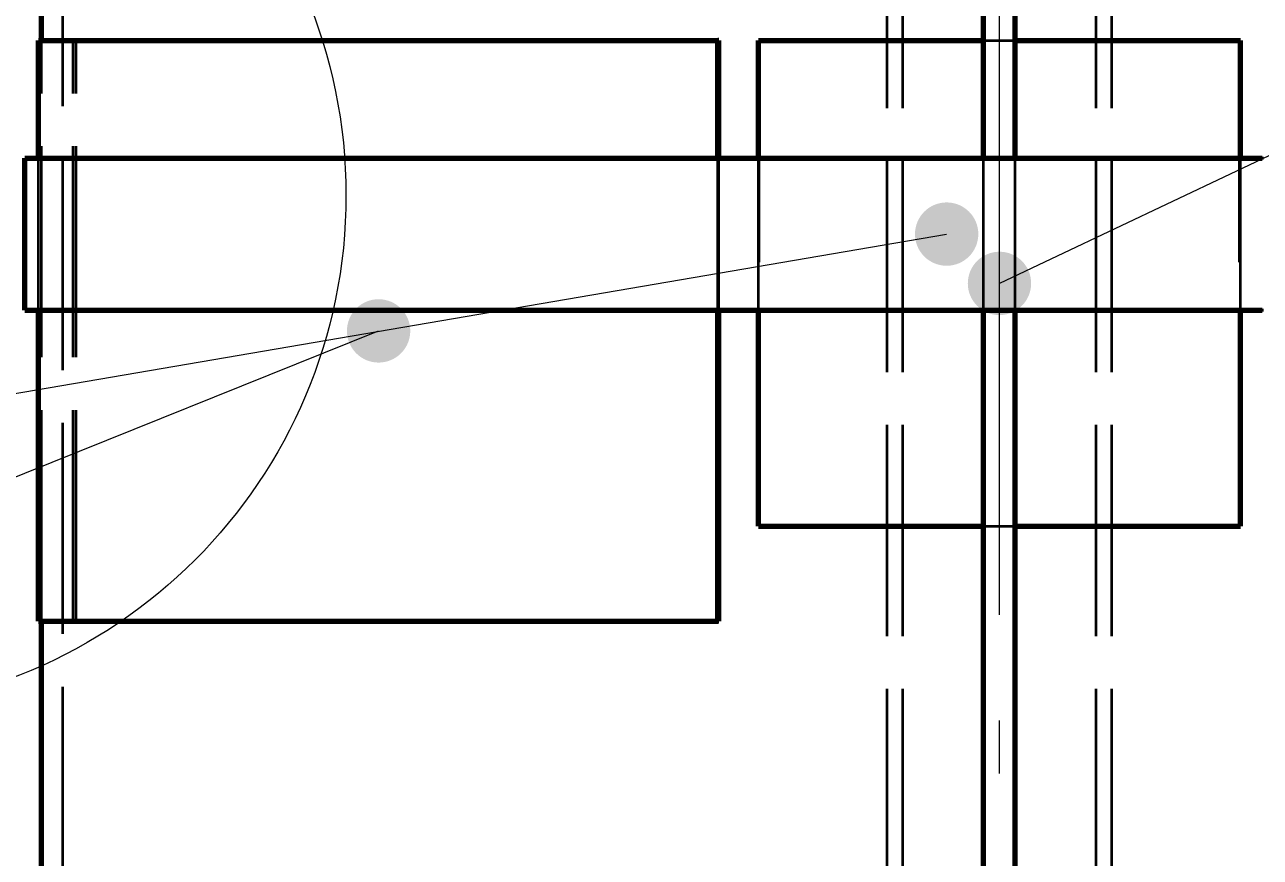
# Model space of a CAD drawing. Header units: millimetres. Extents: x 0 to 2208, y 0 to 420.
# Drawn here: x 86.36 to 109.78, y 136.75 to 152.52 of the extents above; entities that cross this region are included whole.
import ezdxf

# ---------------------------------------------------------------- set-up
doc = ezdxf.new("R2010")
doc.units = ezdxf.units.MM
doc.linetypes.add('IRAM-E-TRAZOS', pattern=[5, 4, -1])
doc.linetypes.add('IRAM-F-TRAZO-PUNTO', pattern=[20, 15, -2, 1, -2])
for name, color, linetype, lineweight in [('01-VISIBLE', 7, 'CONTINUOUS', 70), ('02-OCULTA', 4, 'IRAM-E-TRAZOS', 35), ('03-EJE', 1, 'IRAM-F-TRAZO-PUNTO', 18), ('04-COTA', 3, 'CONTINUOUS', 18), ('08-FINA', 5, 'CONTINUOUS', 18)]:
    doc.layers.add(name, color=color, linetype=linetype, lineweight=lineweight)
doc.styles.add('ISO3098', font='isocpeur.ttf')
doc.dimstyles.new('FLAMA-IRAM', dxfattribs={"dimtxt": 3.5, "dimasz": 3.5, "dimexe": 2, "dimexo": 1.5, "dimgap": 1, "dimtad": 1, "dimdec": 1, "dimtxsty": 'ISO3098', "dimblk": 'IRAM_FLECHA', "dimblk1": 'IRAM_FLECHA', "dimblk2": 'IRAM_FLECHA', "dimcen": 2.5, "dimclrd": 256, "dimclre": 256, "dimclrt": 256, "dimazin": 3, "dimtfac": 1, "dimtmove": 0, "dimatfit": 3, "dimlwd": 18, "dimlwe": 18})

# ---------------------------------------------------------------- blocks, each defined once
blk = doc.blocks.new('IRAM_FLECHA')
blk.add_solid([(0, 0), (-1, 0.125), (-1, -0.125)])

msp = doc.modelspace()

# ---------------------------------------------------------------- hatches: boundary and pattern name
at = {"layer": '08-FINA'}
h = msp.add_hatch(color=7, dxfattribs=at)
h.dxf.hatch_style = 1
edge = h.paths.add_edge_path()
edge.add_arc((103.832, 148.554), 0.6, 0, 360)
h = msp.add_hatch(color=7, dxfattribs=at)
h.dxf.hatch_style = 1
edge = h.paths.add_edge_path()
edge.add_arc((104.833, 147.62), 0.6, 0, 360)
h = msp.add_hatch(color=7, dxfattribs=at)
h.dxf.hatch_style = 1
edge = h.paths.add_edge_path()
edge.add_arc((93.068, 146.72), 0.6, 0, 360)

# ---------------------------------------------------------------- linework, layer by layer
at = {"layer": '01-VISIBLE'}
for p, q in [((104.533, 149.994), (104.533, 217.191)), ((105.133, 149.994), (105.133, 217.191)), ((86.683, 152.22), (86.683, 152.82)), ((86.623, 149.994), (86.623, 152.22)), ((99.495, 149.994), (99.495, 152.22)), ((99.512, 152.22), (99.495, 152.22)), ((99.512, 149.994), (99.512, 152.22)), ((100.267, 149.994), (100.267, 152.22)), ((109.399, 149.994), (109.399, 152.22)), ((86.362, 147.114), (86.362, 149.994)), ((86.623, 141.22), (86.623, 147.114)), ((99.495, 141.22), (99.495, 147.114)), ((99.512, 141.22), (99.512, 147.114)), ((100.267, 143.02), (100.267, 147.114)), ((104.533, 121.179), (104.533, 147.114)), ((105.133, 121.179), (105.133, 147.114)), ((109.399, 143.02), (109.399, 147.114)), ((86.683, 120.979), (86.683, 141.22)), ((99.512, 141.22), (99.495, 141.22))]:
    msp.add_line(p, q, dxfattribs=at)
for points in [[(86.623, 152.22), (86.724, 152.22), (86.824, 152.22), (86.925, 152.22), (87.025, 152.22), (87.126, 152.22), (87.226, 152.22), (87.327, 152.22), (87.427, 152.22), (87.528, 152.22), (87.629, 152.22), (87.729, 152.22), (87.83, 152.22), (87.93, 152.22), (88.031, 152.22), (88.131, 152.22), (88.232, 152.22), (88.333, 152.22), (88.433, 152.22), (88.534, 152.22), (88.634, 152.22), (88.735, 152.22), (88.835, 152.22), (88.936, 152.22), (89.036, 152.22), (89.137, 152.22), (89.238, 152.22), (89.338, 152.22), (89.439, 152.22), (89.539, 152.22), (89.64, 152.22), (89.74, 152.22), (89.841, 152.22), (89.941, 152.22), (90.042, 152.22), (90.143, 152.22), (90.243, 152.22), (90.344, 152.22), (90.444, 152.22), (90.545, 152.22), (90.645, 152.22), (90.746, 152.22), (90.847, 152.22), (90.947, 152.22), (91.048, 152.22), (91.148, 152.22), (91.249, 152.22), (91.349, 152.22), (91.45, 152.22), (91.55, 152.22), (91.651, 152.22), (91.752, 152.22), (91.852, 152.22), (91.953, 152.22), (92.053, 152.22), (92.154, 152.22), (92.254, 152.22), (92.355, 152.22), (92.456, 152.22), (92.556, 152.22), (92.657, 152.22), (92.757, 152.22), (92.858, 152.22), (92.958, 152.22), (93.059, 152.22), (93.159, 152.22), (93.26, 152.22), (93.361, 152.22), (93.461, 152.22), (93.562, 152.22), (93.662, 152.22), (93.763, 152.22), (93.863, 152.22), (93.964, 152.22), (94.064, 152.22), (94.165, 152.22), (94.266, 152.22), (94.366, 152.22), (94.467, 152.22), (94.567, 152.22), (94.668, 152.22), (94.768, 152.22), (94.869, 152.22), (94.97, 152.22), (95.07, 152.22), (95.171, 152.22), (95.271, 152.22), (95.372, 152.22), (95.472, 152.22), (95.573, 152.22), (95.673, 152.22), (95.774, 152.22), (95.875, 152.22), (95.975, 152.22), (96.076, 152.22), (96.176, 152.22), (96.277, 152.22), (96.377, 152.22), (96.478, 152.22), (96.578, 152.22), (96.679, 152.22), (96.78, 152.22), (96.88, 152.22), (96.981, 152.22), (97.081, 152.22), (97.182, 152.22), (97.282, 152.22), (97.383, 152.22), (97.484, 152.22), (97.584, 152.22), (97.685, 152.22), (97.785, 152.22), (97.886, 152.22), (97.986, 152.22), (98.087, 152.22), (98.187, 152.22), (98.288, 152.22), (98.389, 152.22), (98.489, 152.22), (98.59, 152.22), (98.69, 152.22), (98.791, 152.22), (98.891, 152.22), (98.992, 152.22), (99.092, 152.22), (99.193, 152.22), (99.294, 152.22), (99.394, 152.22), (99.495, 152.22)], [(100.267, 152.22), (100.369, 152.22), (100.47, 152.22), (100.572, 152.22), (100.673, 152.22), (100.775, 152.22), (100.876, 152.22), (100.978, 152.22), (101.08, 152.22), (101.181, 152.22), (101.283, 152.22), (101.384, 152.22), (101.486, 152.22), (101.587, 152.22), (101.689, 152.22), (101.791, 152.22), (101.892, 152.22), (101.994, 152.22), (102.095, 152.22), (102.197, 152.22), (102.298, 152.22), (102.4, 152.22), (102.502, 152.22), (102.603, 152.22), (102.705, 152.22), (102.806, 152.22), (102.908, 152.22), (103.009, 152.22), (103.111, 152.22), (103.213, 152.22), (103.314, 152.22), (103.416, 152.22), (103.517, 152.22), (103.619, 152.22), (103.72, 152.22), (103.822, 152.22), (103.924, 152.22), (104.025, 152.22), (104.127, 152.22), (104.228, 152.22), (104.33, 152.22), (104.431, 152.22), (104.533, 152.22)], [(105.133, 152.22), (105.235, 152.22), (105.336, 152.22), (105.438, 152.22), (105.539, 152.22), (105.641, 152.22), (105.742, 152.22), (105.844, 152.22), (105.946, 152.22), (106.047, 152.22), (106.149, 152.22), (106.25, 152.22), (106.352, 152.22), (106.453, 152.22), (106.555, 152.22), (106.657, 152.22), (106.758, 152.22), (106.86, 152.22), (106.961, 152.22), (107.063, 152.22), (107.164, 152.22), (107.266, 152.22), (107.368, 152.22), (107.469, 152.22), (107.571, 152.22), (107.672, 152.22), (107.774, 152.22), (107.875, 152.22), (107.977, 152.22), (108.079, 152.22), (108.18, 152.22), (108.282, 152.22), (108.383, 152.22), (108.485, 152.22), (108.586, 152.22), (108.688, 152.22), (108.79, 152.22), (108.891, 152.22), (108.993, 152.22), (109.094, 152.22), (109.196, 152.22), (109.297, 152.22), (109.399, 152.22)], [(86.362, 149.994), (86.462, 149.994), (86.562, 149.994), (86.663, 149.994), (86.763, 149.994), (86.863, 149.994), (86.963, 149.994), (87.063, 149.994), (87.164, 149.994), (87.264, 149.994), (87.364, 149.994), (87.464, 149.994), (87.565, 149.994), (87.665, 149.994), (87.765, 149.994), (87.865, 149.994), (87.965, 149.994), (88.066, 149.994), (88.166, 149.994), (88.266, 149.994), (88.366, 149.994), (88.467, 149.994), (88.567, 149.994), (88.667, 149.994), (88.767, 149.994), (88.867, 149.994), (88.968, 149.994), (89.068, 149.994), (89.168, 149.994), (89.268, 149.994), (89.369, 149.994), (89.469, 149.994), (89.569, 149.994), (89.669, 149.994), (89.769, 149.994), (89.87, 149.994), (89.97, 149.994), (90.07, 149.994), (90.17, 149.994), (90.271, 149.994), (90.371, 149.994), (90.471, 149.994), (90.571, 149.994), (90.671, 149.994), (90.772, 149.994), (90.872, 149.994), (90.972, 149.994), (91.072, 149.994), (91.172, 149.994), (91.273, 149.994), (91.373, 149.994), (91.473, 149.994), (91.573, 149.994), (91.674, 149.994), (91.774, 149.994), (91.874, 149.994), (91.974, 149.994), (92.074, 149.994), (92.175, 149.994), (92.275, 149.994), (92.375, 149.994), (92.475, 149.994), (92.576, 149.994), (92.676, 149.994), (92.776, 149.994), (92.876, 149.994), (92.976, 149.994), (93.077, 149.994), (93.177, 149.994), (93.277, 149.994), (93.377, 149.994), (93.478, 149.994), (93.578, 149.994), (93.678, 149.994), (93.778, 149.994), (93.878, 149.994), (93.979, 149.994), (94.079, 149.994), (94.179, 149.994), (94.279, 149.994), (94.38, 149.994), (94.48, 149.994), (94.58, 149.994), (94.68, 149.994), (94.78, 149.994), (94.881, 149.994), (94.981, 149.994), (95.081, 149.994), (95.181, 149.994), (95.281, 149.994), (95.382, 149.994), (95.482, 149.994), (95.582, 149.994), (95.682, 149.994), (95.783, 149.994), (95.883, 149.994), (95.983, 149.994), (96.083, 149.994), (96.183, 149.994), (96.284, 149.994), (96.384, 149.994), (96.484, 149.994), (96.584, 149.994), (96.685, 149.994), (96.785, 149.994), (96.885, 149.994), (96.985, 149.994), (97.085, 149.994), (97.186, 149.994), (97.286, 149.994), (97.386, 149.994), (97.486, 149.994), (97.587, 149.994), (97.687, 149.994), (97.787, 149.994), (97.887, 149.994), (97.987, 149.994), (98.088, 149.994), (98.188, 149.994), (98.288, 149.994), (98.388, 149.994), (98.489, 149.994), (98.589, 149.994), (98.689, 149.994), (98.789, 149.994), (98.889, 149.994), (98.99, 149.994), (99.09, 149.994), (99.19, 149.994), (99.29, 149.994), (99.39, 149.994), (99.491, 149.994), (99.591, 149.994), (99.691, 149.994), (99.791, 149.994), (99.892, 149.994), (99.992, 149.994), (100.092, 149.994), (100.192, 149.994), (100.292, 149.994), (100.393, 149.994), (100.493, 149.994), (100.593, 149.994), (100.693, 149.994), (100.794, 149.994), (100.894, 149.994), (100.994, 149.994), (101.094, 149.994), (101.194, 149.994), (101.295, 149.994), (101.395, 149.994), (101.495, 149.994), (101.595, 149.994), (101.696, 149.994), (101.796, 149.994), (101.896, 149.994), (101.996, 149.994), (102.096, 149.994), (102.197, 149.994), (102.297, 149.994), (102.397, 149.994), (102.497, 149.994), (102.598, 149.994), (102.698, 149.994), (102.798, 149.994), (102.898, 149.994), (102.998, 149.994), (103.099, 149.994), (103.199, 149.994), (103.299, 149.994), (103.399, 149.994), (103.5, 149.994), (103.6, 149.994), (103.7, 149.994), (103.8, 149.994), (103.9, 149.994), (104.001, 149.994), (104.101, 149.994), (104.201, 149.994), (104.301, 149.994), (104.401, 149.994), (104.502, 149.994), (104.602, 149.994), (104.702, 149.994), (104.802, 149.994), (104.903, 149.994), (105.003, 149.994), (105.103, 149.994), (105.203, 149.994), (105.303, 149.994), (105.404, 149.994), (105.504, 149.994), (105.604, 149.994), (105.704, 149.994), (105.805, 149.994), (105.905, 149.994), (106.005, 149.994), (106.105, 149.994), (106.205, 149.994), (106.306, 149.994), (106.406, 149.994), (106.506, 149.994), (106.606, 149.994), (106.707, 149.994), (106.807, 149.994), (106.907, 149.994), (107.007, 149.994), (107.107, 149.994), (107.208, 149.994), (107.308, 149.994), (107.408, 149.994), (107.508, 149.994), (107.609, 149.994), (107.709, 149.994), (107.809, 149.994), (107.909, 149.994), (108.009, 149.994), (108.11, 149.994), (108.21, 149.994), (108.31, 149.994), (108.41, 149.994), (108.51, 149.994), (108.611, 149.994), (108.711, 149.994), (108.811, 149.994), (108.911, 149.994), (109.012, 149.994), (109.112, 149.994), (109.212, 149.994), (109.312, 149.994), (109.412, 149.994), (109.513, 149.994), (109.613, 149.994), (109.713, 149.994), (109.813, 149.994)], [(86.362, 147.114), (86.462, 147.114), (86.562, 147.114), (86.663, 147.114), (86.763, 147.114), (86.863, 147.114), (86.963, 147.114), (87.063, 147.114), (87.164, 147.114), (87.264, 147.114), (87.364, 147.114), (87.464, 147.114), (87.565, 147.114), (87.665, 147.114), (87.765, 147.114), (87.865, 147.114), (87.965, 147.114), (88.066, 147.114), (88.166, 147.114), (88.266, 147.114), (88.366, 147.114), (88.467, 147.114), (88.567, 147.114), (88.667, 147.114), (88.767, 147.114), (88.867, 147.114), (88.968, 147.114), (89.068, 147.114), (89.168, 147.114), (89.268, 147.114), (89.369, 147.114), (89.469, 147.114), (89.569, 147.114), (89.669, 147.114), (89.769, 147.114), (89.87, 147.114), (89.97, 147.114), (90.07, 147.114), (90.17, 147.114), (90.271, 147.114), (90.371, 147.114), (90.471, 147.114), (90.571, 147.114), (90.671, 147.114), (90.772, 147.114), (90.872, 147.114), (90.972, 147.114), (91.072, 147.114), (91.172, 147.114), (91.273, 147.114), (91.373, 147.114), (91.473, 147.114), (91.573, 147.114), (91.674, 147.114), (91.774, 147.114), (91.874, 147.114), (91.974, 147.114), (92.074, 147.114), (92.175, 147.114), (92.275, 147.114), (92.375, 147.114), (92.475, 147.114), (92.576, 147.114), (92.676, 147.114), (92.776, 147.114), (92.876, 147.114), (92.976, 147.114), (93.077, 147.114), (93.177, 147.114), (93.277, 147.114), (93.377, 147.114), (93.478, 147.114), (93.578, 147.114), (93.678, 147.114), (93.778, 147.114), (93.878, 147.114), (93.979, 147.114), (94.079, 147.114), (94.179, 147.114), (94.279, 147.114), (94.38, 147.114), (94.48, 147.114), (94.58, 147.114), (94.68, 147.114), (94.78, 147.114), (94.881, 147.114), (94.981, 147.114), (95.081, 147.114), (95.181, 147.114), (95.281, 147.114), (95.382, 147.114), (95.482, 147.114), (95.582, 147.114), (95.682, 147.114), (95.783, 147.114), (95.883, 147.114), (95.983, 147.114), (96.083, 147.114), (96.183, 147.114), (96.284, 147.114), (96.384, 147.114), (96.484, 147.114), (96.584, 147.114), (96.685, 147.114), (96.785, 147.114), (96.885, 147.114), (96.985, 147.114), (97.085, 147.114), (97.186, 147.114), (97.286, 147.114), (97.386, 147.114), (97.486, 147.114), (97.587, 147.114), (97.687, 147.114), (97.787, 147.114), (97.887, 147.114), (97.987, 147.114), (98.088, 147.114), (98.188, 147.114), (98.288, 147.114), (98.388, 147.114), (98.489, 147.114), (98.589, 147.114), (98.689, 147.114), (98.789, 147.114), (98.889, 147.114), (98.99, 147.114), (99.09, 147.114), (99.19, 147.114), (99.29, 147.114), (99.39, 147.114), (99.491, 147.114), (99.591, 147.114), (99.691, 147.114), (99.791, 147.114), (99.892, 147.114), (99.992, 147.114), (100.092, 147.114), (100.192, 147.114), (100.292, 147.114), (100.393, 147.114), (100.493, 147.114), (100.593, 147.114), (100.693, 147.114), (100.794, 147.114), (100.894, 147.114), (100.994, 147.114), (101.094, 147.114), (101.194, 147.114), (101.295, 147.114), (101.395, 147.114), (101.495, 147.114), (101.595, 147.114), (101.696, 147.114), (101.796, 147.114), (101.896, 147.114), (101.996, 147.114), (102.096, 147.114), (102.197, 147.114), (102.297, 147.114), (102.397, 147.114), (102.497, 147.114), (102.598, 147.114), (102.698, 147.114), (102.798, 147.114), (102.898, 147.114), (102.998, 147.114), (103.099, 147.114), (103.199, 147.114), (103.299, 147.114), (103.399, 147.114), (103.5, 147.114), (103.6, 147.114), (103.7, 147.114), (103.8, 147.114), (103.9, 147.114), (104.001, 147.114), (104.101, 147.114), (104.201, 147.114), (104.301, 147.114), (104.401, 147.114), (104.502, 147.114), (104.602, 147.114), (104.702, 147.114), (104.802, 147.114), (104.903, 147.114), (105.003, 147.114), (105.103, 147.114), (105.203, 147.114), (105.303, 147.114), (105.404, 147.114), (105.504, 147.114), (105.604, 147.114), (105.704, 147.114), (105.805, 147.114), (105.905, 147.114), (106.005, 147.114), (106.105, 147.114), (106.205, 147.114), (106.306, 147.114), (106.406, 147.114), (106.506, 147.114), (106.606, 147.114), (106.707, 147.114), (106.807, 147.114), (106.907, 147.114), (107.007, 147.114), (107.107, 147.114), (107.208, 147.114), (107.308, 147.114), (107.408, 147.114), (107.508, 147.114), (107.609, 147.114), (107.709, 147.114), (107.809, 147.114), (107.909, 147.114), (108.009, 147.114), (108.11, 147.114), (108.21, 147.114), (108.31, 147.114), (108.41, 147.114), (108.51, 147.114), (108.611, 147.114), (108.711, 147.114), (108.811, 147.114), (108.911, 147.114), (109.012, 147.114), (109.112, 147.114), (109.212, 147.114), (109.312, 147.114), (109.412, 147.114), (109.513, 147.114), (109.613, 147.114), (109.713, 147.114), (109.813, 147.114)], [(100.267, 143.02), (100.369, 143.02), (100.47, 143.02), (100.572, 143.02), (100.673, 143.02), (100.775, 143.02), (100.876, 143.02), (100.978, 143.02), (101.08, 143.02), (101.181, 143.02), (101.283, 143.02), (101.384, 143.02), (101.486, 143.02), (101.587, 143.02), (101.689, 143.02), (101.791, 143.02), (101.892, 143.02), (101.994, 143.02), (102.095, 143.02), (102.197, 143.02), (102.298, 143.02), (102.4, 143.02), (102.502, 143.02), (102.603, 143.02), (102.705, 143.02), (102.806, 143.02), (102.908, 143.02), (103.009, 143.02), (103.111, 143.02), (103.213, 143.02), (103.314, 143.02), (103.416, 143.02), (103.517, 143.02), (103.619, 143.02), (103.72, 143.02), (103.822, 143.02), (103.924, 143.02), (104.025, 143.02), (104.127, 143.02), (104.228, 143.02), (104.33, 143.02), (104.431, 143.02), (104.533, 143.02)], [(105.133, 143.02), (105.235, 143.02), (105.336, 143.02), (105.438, 143.02), (105.539, 143.02), (105.641, 143.02), (105.742, 143.02), (105.844, 143.02), (105.946, 143.02), (106.047, 143.02), (106.149, 143.02), (106.25, 143.02), (106.352, 143.02), (106.453, 143.02), (106.555, 143.02), (106.657, 143.02), (106.758, 143.02), (106.86, 143.02), (106.961, 143.02), (107.063, 143.02), (107.164, 143.02), (107.266, 143.02), (107.368, 143.02), (107.469, 143.02), (107.571, 143.02), (107.672, 143.02), (107.774, 143.02), (107.875, 143.02), (107.977, 143.02), (108.079, 143.02), (108.18, 143.02), (108.282, 143.02), (108.383, 143.02), (108.485, 143.02), (108.586, 143.02), (108.688, 143.02), (108.79, 143.02), (108.891, 143.02), (108.993, 143.02), (109.094, 143.02), (109.196, 143.02), (109.297, 143.02), (109.399, 143.02)], [(86.623, 141.22), (86.724, 141.22), (86.824, 141.22), (86.925, 141.22), (87.025, 141.22), (87.126, 141.22), (87.226, 141.22), (87.327, 141.22), (87.427, 141.22), (87.528, 141.22), (87.629, 141.22), (87.729, 141.22), (87.83, 141.22), (87.93, 141.22), (88.031, 141.22), (88.131, 141.22), (88.232, 141.22), (88.333, 141.22), (88.433, 141.22), (88.534, 141.22), (88.634, 141.22), (88.735, 141.22), (88.835, 141.22), (88.936, 141.22), (89.036, 141.22), (89.137, 141.22), (89.238, 141.22), (89.338, 141.22), (89.439, 141.22), (89.539, 141.22), (89.64, 141.22), (89.74, 141.22), (89.841, 141.22), (89.941, 141.22), (90.042, 141.22), (90.143, 141.22), (90.243, 141.22), (90.344, 141.22), (90.444, 141.22), (90.545, 141.22), (90.645, 141.22), (90.746, 141.22), (90.847, 141.22), (90.947, 141.22), (91.048, 141.22), (91.148, 141.22), (91.249, 141.22), (91.349, 141.22), (91.45, 141.22), (91.55, 141.22), (91.651, 141.22), (91.752, 141.22), (91.852, 141.22), (91.953, 141.22), (92.053, 141.22), (92.154, 141.22), (92.254, 141.22), (92.355, 141.22), (92.456, 141.22), (92.556, 141.22), (92.657, 141.22), (92.757, 141.22), (92.858, 141.22), (92.958, 141.22), (93.059, 141.22), (93.159, 141.22), (93.26, 141.22), (93.361, 141.22), (93.461, 141.22), (93.562, 141.22), (93.662, 141.22), (93.763, 141.22), (93.863, 141.22), (93.964, 141.22), (94.064, 141.22), (94.165, 141.22), (94.266, 141.22), (94.366, 141.22), (94.467, 141.22), (94.567, 141.22), (94.668, 141.22), (94.768, 141.22), (94.869, 141.22), (94.97, 141.22), (95.07, 141.22), (95.171, 141.22), (95.271, 141.22), (95.372, 141.22), (95.472, 141.22), (95.573, 141.22), (95.673, 141.22), (95.774, 141.22), (95.875, 141.22), (95.975, 141.22), (96.076, 141.22), (96.176, 141.22), (96.277, 141.22), (96.377, 141.22), (96.478, 141.22), (96.578, 141.22), (96.679, 141.22), (96.78, 141.22), (96.88, 141.22), (96.981, 141.22), (97.081, 141.22), (97.182, 141.22), (97.282, 141.22), (97.383, 141.22), (97.484, 141.22), (97.584, 141.22), (97.685, 141.22), (97.785, 141.22), (97.886, 141.22), (97.986, 141.22), (98.087, 141.22), (98.187, 141.22), (98.288, 141.22), (98.389, 141.22), (98.489, 141.22), (98.59, 141.22), (98.69, 141.22), (98.791, 141.22), (98.891, 141.22), (98.992, 141.22), (99.092, 141.22), (99.193, 141.22), (99.294, 141.22), (99.394, 141.22), (99.495, 141.22)]]:
    msp.add_lwpolyline(points, dxfattribs=at)
at = {"layer": '02-OCULTA'}
for p, q in [((102.703, 125.939), (102.703, 231.319)), ((103.003, 125.939), (103.003, 231.319)), ((106.663, 125.939), (106.663, 231.319)), ((106.963, 125.939), (106.963, 231.319)), ((87.083, 120.979), (87.083, 217.391)), ((104.533, 124.426), (104.533, 217.191)), ((105.133, 124.426), (105.133, 217.191)), ((86.683, 141.22), (86.683, 152.22)), ((86.683, 141.22), (86.683, 152.22)), ((87.28, 141.22), (87.28, 152.22)), ((87.338, 152.22), (87.28, 152.22)), ((87.338, 141.22), (87.338, 152.22)), ((100.282, 152.22), (100.267, 152.22)), ((100.282, 143.02), (100.282, 152.22)), ((109.384, 152.22), (109.399, 152.22)), ((109.384, 143.02), (109.384, 152.22)), ((86.362, 147.114), (86.362, 149.994)), ((86.623, 147.114), (86.623, 149.994)), ((86.623, 147.114), (86.623, 149.994)), ((99.495, 147.114), (99.495, 149.994)), ((99.512, 147.114), (99.512, 149.994)), ((100.267, 147.114), (100.267, 149.994)), ((104.533, 147.114), (104.533, 149.994)), ((105.133, 147.114), (105.133, 149.994)), ((109.399, 147.114), (109.399, 149.994)), ((100.282, 143.02), (100.267, 143.02)), ((109.384, 143.02), (109.399, 143.02)), ((87.338, 141.22), (87.28, 141.22))]:
    msp.add_line(p, q, dxfattribs=at)
for points in [[(87.28, 152.22), (87.17, 152.22), (87.061, 152.22), (86.951, 152.22), (86.842, 152.22), (86.732, 152.22), (86.623, 152.22)], [(87.338, 152.22), (87.229, 152.22), (87.12, 152.22), (87.01, 152.22), (86.901, 152.22), (86.792, 152.22), (86.683, 152.22)], [(86.683, 152.22), (86.783, 152.22), (86.883, 152.22), (86.984, 152.22), (87.084, 152.22), (87.184, 152.22), (87.284, 152.22), (87.385, 152.22), (87.485, 152.22), (87.585, 152.22), (87.685, 152.22), (87.786, 152.22), (87.886, 152.22), (87.986, 152.22), (88.086, 152.22), (88.186, 152.22), (88.287, 152.22), (88.387, 152.22), (88.487, 152.22), (88.587, 152.22), (88.688, 152.22), (88.788, 152.22), (88.888, 152.22), (88.988, 152.22), (89.088, 152.22), (89.189, 152.22), (89.289, 152.22), (89.389, 152.22), (89.489, 152.22), (89.59, 152.22), (89.69, 152.22), (89.79, 152.22), (89.89, 152.22), (89.991, 152.22), (90.091, 152.22), (90.191, 152.22), (90.291, 152.22), (90.391, 152.22), (90.492, 152.22), (90.592, 152.22), (90.692, 152.22), (90.792, 152.22), (90.893, 152.22), (90.993, 152.22), (91.093, 152.22), (91.193, 152.22), (91.294, 152.22), (91.394, 152.22), (91.494, 152.22), (91.594, 152.22), (91.694, 152.22), (91.795, 152.22), (91.895, 152.22), (91.995, 152.22), (92.095, 152.22), (92.196, 152.22), (92.296, 152.22), (92.396, 152.22), (92.496, 152.22), (92.597, 152.22), (92.697, 152.22), (92.797, 152.22), (92.897, 152.22), (92.997, 152.22), (93.098, 152.22), (93.198, 152.22), (93.298, 152.22), (93.398, 152.22), (93.499, 152.22), (93.599, 152.22), (93.699, 152.22), (93.799, 152.22), (93.899, 152.22), (94, 152.22), (94.1, 152.22), (94.2, 152.22), (94.3, 152.22), (94.401, 152.22), (94.501, 152.22), (94.601, 152.22), (94.701, 152.22), (94.802, 152.22), (94.902, 152.22), (95.002, 152.22), (95.102, 152.22), (95.202, 152.22), (95.303, 152.22), (95.403, 152.22), (95.503, 152.22), (95.603, 152.22), (95.704, 152.22), (95.804, 152.22), (95.904, 152.22), (96.004, 152.22), (96.105, 152.22), (96.205, 152.22), (96.305, 152.22), (96.405, 152.22), (96.505, 152.22), (96.606, 152.22), (96.706, 152.22), (96.806, 152.22), (96.906, 152.22), (97.007, 152.22), (97.107, 152.22), (97.207, 152.22), (97.307, 152.22), (97.408, 152.22), (97.508, 152.22), (97.608, 152.22), (97.708, 152.22), (97.808, 152.22), (97.909, 152.22), (98.009, 152.22), (98.109, 152.22), (98.209, 152.22), (98.31, 152.22), (98.41, 152.22), (98.51, 152.22), (98.61, 152.22), (98.71, 152.22), (98.811, 152.22), (98.911, 152.22), (99.011, 152.22), (99.111, 152.22), (99.212, 152.22), (99.312, 152.22), (99.412, 152.22), (99.512, 152.22)], [(100.282, 152.22), (100.382, 152.22), (100.482, 152.22), (100.582, 152.22), (100.682, 152.22), (100.782, 152.22), (100.882, 152.22), (100.982, 152.22), (101.082, 152.22), (101.182, 152.22), (101.282, 152.22), (101.382, 152.22), (101.482, 152.22), (101.582, 152.22), (101.682, 152.22), (101.782, 152.22), (101.882, 152.22), (101.982, 152.22), (102.082, 152.22), (102.182, 152.22), (102.282, 152.22), (102.383, 152.22), (102.483, 152.22), (102.583, 152.22), (102.683, 152.22), (102.783, 152.22), (102.883, 152.22), (102.983, 152.22), (103.083, 152.22), (103.183, 152.22), (103.283, 152.22), (103.383, 152.22), (103.483, 152.22), (103.583, 152.22), (103.683, 152.22), (103.783, 152.22), (103.883, 152.22), (103.983, 152.22), (104.083, 152.22), (104.183, 152.22), (104.283, 152.22), (104.383, 152.22), (104.483, 152.22), (104.583, 152.22), (104.683, 152.22), (104.783, 152.22), (104.883, 152.22), (104.983, 152.22), (105.083, 152.22), (105.183, 152.22), (105.283, 152.22), (105.383, 152.22), (105.483, 152.22), (105.583, 152.22), (105.683, 152.22), (105.783, 152.22), (105.883, 152.22), (105.983, 152.22), (106.083, 152.22), (106.183, 152.22), (106.283, 152.22), (106.383, 152.22), (106.483, 152.22), (106.583, 152.22), (106.683, 152.22), (106.783, 152.22), (106.883, 152.22), (106.983, 152.22), (107.083, 152.22), (107.183, 152.22), (107.283, 152.22), (107.384, 152.22), (107.484, 152.22), (107.584, 152.22), (107.684, 152.22), (107.784, 152.22), (107.884, 152.22), (107.984, 152.22), (108.084, 152.22), (108.184, 152.22), (108.284, 152.22), (108.384, 152.22), (108.484, 152.22), (108.584, 152.22), (108.684, 152.22), (108.784, 152.22), (108.884, 152.22), (108.984, 152.22), (109.084, 152.22), (109.184, 152.22), (109.284, 152.22), (109.384, 152.22)], [(104.533, 152.22), (104.633, 152.22), (104.733, 152.22), (104.833, 152.22), (104.933, 152.22), (105.033, 152.22), (105.133, 152.22)], [(109.813, 149.994), (109.713, 149.994), (109.613, 149.994), (109.513, 149.994), (109.412, 149.994), (109.312, 149.994), (109.212, 149.994), (109.112, 149.994), (109.012, 149.994), (108.911, 149.994), (108.811, 149.994), (108.711, 149.994), (108.611, 149.994), (108.51, 149.994), (108.41, 149.994), (108.31, 149.994), (108.21, 149.994), (108.11, 149.994), (108.009, 149.994), (107.909, 149.994), (107.809, 149.994), (107.709, 149.994), (107.609, 149.994), (107.508, 149.994), (107.408, 149.994), (107.308, 149.994), (107.208, 149.994), (107.107, 149.994), (107.007, 149.994), (106.907, 149.994), (106.807, 149.994), (106.707, 149.994), (106.606, 149.994), (106.506, 149.994), (106.406, 149.994), (106.306, 149.994), (106.205, 149.994), (106.105, 149.994), (106.005, 149.994), (105.905, 149.994), (105.805, 149.994), (105.704, 149.994), (105.604, 149.994), (105.504, 149.994), (105.404, 149.994), (105.303, 149.994), (105.203, 149.994), (105.103, 149.994), (105.003, 149.994), (104.903, 149.994), (104.802, 149.994), (104.702, 149.994), (104.602, 149.994), (104.502, 149.994), (104.401, 149.994), (104.301, 149.994), (104.201, 149.994), (104.101, 149.994), (104.001, 149.994), (103.9, 149.994), (103.8, 149.994), (103.7, 149.994), (103.6, 149.994), (103.5, 149.994), (103.399, 149.994), (103.299, 149.994), (103.199, 149.994), (103.099, 149.994), (102.998, 149.994), (102.898, 149.994), (102.798, 149.994), (102.698, 149.994), (102.598, 149.994), (102.497, 149.994), (102.397, 149.994), (102.297, 149.994), (102.197, 149.994), (102.096, 149.994), (101.996, 149.994), (101.896, 149.994), (101.796, 149.994), (101.696, 149.994), (101.595, 149.994), (101.495, 149.994), (101.395, 149.994), (101.295, 149.994), (101.194, 149.994), (101.094, 149.994), (100.994, 149.994), (100.894, 149.994), (100.794, 149.994), (100.693, 149.994), (100.593, 149.994), (100.493, 149.994), (100.393, 149.994), (100.292, 149.994), (100.192, 149.994), (100.092, 149.994), (99.992, 149.994), (99.892, 149.994), (99.791, 149.994), (99.691, 149.994), (99.591, 149.994), (99.491, 149.994), (99.39, 149.994), (99.29, 149.994), (99.19, 149.994), (99.09, 149.994), (98.99, 149.994), (98.889, 149.994), (98.789, 149.994), (98.689, 149.994), (98.589, 149.994), (98.489, 149.994), (98.388, 149.994), (98.288, 149.994), (98.188, 149.994), (98.088, 149.994), (97.987, 149.994), (97.887, 149.994), (97.787, 149.994), (97.687, 149.994), (97.587, 149.994), (97.486, 149.994), (97.386, 149.994), (97.286, 149.994), (97.186, 149.994), (97.085, 149.994), (96.985, 149.994), (96.885, 149.994), (96.785, 149.994), (96.685, 149.994), (96.584, 149.994), (96.484, 149.994), (96.384, 149.994), (96.284, 149.994), (96.183, 149.994), (96.083, 149.994), (95.983, 149.994), (95.883, 149.994), (95.783, 149.994), (95.682, 149.994), (95.582, 149.994), (95.482, 149.994), (95.382, 149.994), (95.281, 149.994), (95.181, 149.994), (95.081, 149.994), (94.981, 149.994), (94.881, 149.994), (94.78, 149.994), (94.68, 149.994), (94.58, 149.994), (94.48, 149.994), (94.38, 149.994), (94.279, 149.994), (94.179, 149.994), (94.079, 149.994), (93.979, 149.994), (93.878, 149.994), (93.778, 149.994), (93.678, 149.994), (93.578, 149.994), (93.478, 149.994), (93.377, 149.994), (93.277, 149.994), (93.177, 149.994), (93.077, 149.994), (92.976, 149.994), (92.876, 149.994), (92.776, 149.994), (92.676, 149.994), (92.576, 149.994), (92.475, 149.994), (92.375, 149.994), (92.275, 149.994), (92.175, 149.994), (92.074, 149.994), (91.974, 149.994), (91.874, 149.994), (91.774, 149.994), (91.674, 149.994), (91.573, 149.994), (91.473, 149.994), (91.373, 149.994), (91.273, 149.994), (91.172, 149.994), (91.072, 149.994), (90.972, 149.994), (90.872, 149.994), (90.772, 149.994), (90.671, 149.994), (90.571, 149.994), (90.471, 149.994), (90.371, 149.994), (90.271, 149.994), (90.17, 149.994), (90.07, 149.994), (89.97, 149.994), (89.87, 149.994), (89.769, 149.994), (89.669, 149.994), (89.569, 149.994), (89.469, 149.994), (89.369, 149.994), (89.268, 149.994), (89.168, 149.994), (89.068, 149.994), (88.968, 149.994), (88.867, 149.994), (88.767, 149.994), (88.667, 149.994), (88.567, 149.994), (88.467, 149.994), (88.366, 149.994), (88.266, 149.994), (88.166, 149.994), (88.066, 149.994), (87.965, 149.994), (87.865, 149.994), (87.765, 149.994), (87.665, 149.994), (87.565, 149.994), (87.464, 149.994), (87.364, 149.994), (87.264, 149.994), (87.164, 149.994), (87.063, 149.994), (86.963, 149.994), (86.863, 149.994), (86.763, 149.994), (86.663, 149.994), (86.562, 149.994), (86.462, 149.994), (86.362, 149.994)], [(109.836, 149.994), (109.736, 149.994), (109.636, 149.994), (109.536, 149.994), (109.436, 149.994), (109.335, 149.994), (109.235, 149.994), (109.135, 149.994), (109.035, 149.994), (108.935, 149.994), (108.835, 149.994), (108.735, 149.994), (108.635, 149.994), (108.535, 149.994), (108.435, 149.994), (108.335, 149.994), (108.235, 149.994), (108.135, 149.994), (108.035, 149.994), (107.935, 149.994), (107.835, 149.994), (107.735, 149.994), (107.635, 149.994), (107.534, 149.994), (107.434, 149.994), (107.334, 149.994), (107.234, 149.994), (107.134, 149.994), (107.034, 149.994), (106.934, 149.994), (106.834, 149.994), (106.734, 149.994), (106.634, 149.994), (106.534, 149.994), (106.434, 149.994), (106.334, 149.994), (106.234, 149.994), (106.134, 149.994), (106.034, 149.994), (105.934, 149.994), (105.834, 149.994), (105.733, 149.994), (105.633, 149.994), (105.533, 149.994), (105.433, 149.994), (105.333, 149.994), (105.233, 149.994), (105.133, 149.994), (105.033, 149.994), (104.933, 149.994), (104.833, 149.994), (104.733, 149.994), (104.633, 149.994), (104.533, 149.994), (104.433, 149.994), (104.333, 149.994), (104.233, 149.994), (104.133, 149.994), (104.033, 149.994), (103.933, 149.994), (103.832, 149.994), (103.732, 149.994), (103.632, 149.994), (103.532, 149.994), (103.432, 149.994), (103.332, 149.994), (103.232, 149.994), (103.132, 149.994), (103.032, 149.994), (102.932, 149.994), (102.832, 149.994), (102.732, 149.994), (102.632, 149.994), (102.532, 149.994), (102.432, 149.994), (102.332, 149.994), (102.232, 149.994), (102.132, 149.994), (102.031, 149.994), (101.931, 149.994), (101.831, 149.994), (101.731, 149.994), (101.631, 149.994), (101.531, 149.994), (101.431, 149.994), (101.331, 149.994), (101.231, 149.994), (101.131, 149.994), (101.031, 149.994), (100.931, 149.994), (100.831, 149.994), (100.731, 149.994), (100.631, 149.994), (100.531, 149.994), (100.431, 149.994), (100.331, 149.994), (100.23, 149.994), (100.13, 149.994), (100.03, 149.994), (99.93, 149.994), (99.83, 149.994), (99.73, 149.994), (99.63, 149.994), (99.53, 149.994), (99.43, 149.994), (99.33, 149.994), (99.23, 149.994), (99.13, 149.994), (99.03, 149.994), (98.93, 149.994), (98.83, 149.994), (98.73, 149.994), (98.63, 149.994), (98.53, 149.994), (98.429, 149.994), (98.329, 149.994), (98.229, 149.994), (98.129, 149.994), (98.029, 149.994), (97.929, 149.994), (97.829, 149.994), (97.729, 149.994), (97.629, 149.994), (97.529, 149.994), (97.429, 149.994), (97.329, 149.994), (97.229, 149.994), (97.129, 149.994), (97.029, 149.994), (96.929, 149.994), (96.829, 149.994), (96.729, 149.994), (96.628, 149.994), (96.528, 149.994), (96.428, 149.994), (96.328, 149.994), (96.228, 149.994), (96.128, 149.994), (96.028, 149.994), (95.928, 149.994), (95.828, 149.994), (95.728, 149.994), (95.628, 149.994), (95.528, 149.994), (95.428, 149.994), (95.328, 149.994), (95.228, 149.994), (95.128, 149.994), (95.028, 149.994), (94.928, 149.994), (94.828, 149.994), (94.727, 149.994), (94.627, 149.994), (94.527, 149.994), (94.427, 149.994), (94.327, 149.994), (94.227, 149.994), (94.127, 149.994), (94.027, 149.994), (93.927, 149.994), (93.827, 149.994), (93.727, 149.994), (93.627, 149.994), (93.527, 149.994), (93.427, 149.994), (93.327, 149.994), (93.227, 149.994), (93.127, 149.994), (93.027, 149.994), (92.926, 149.994), (92.826, 149.994), (92.726, 149.994), (92.626, 149.994), (92.526, 149.994), (92.426, 149.994), (92.326, 149.994), (92.226, 149.994), (92.126, 149.994), (92.026, 149.994), (91.926, 149.994), (91.826, 149.994), (91.726, 149.994), (91.626, 149.994), (91.526, 149.994), (91.426, 149.994), (91.326, 149.994), (91.226, 149.994), (91.125, 149.994), (91.025, 149.994), (90.925, 149.994), (90.825, 149.994), (90.725, 149.994), (90.625, 149.994), (90.525, 149.994), (90.425, 149.994), (90.325, 149.994), (90.225, 149.994), (90.125, 149.994), (90.025, 149.994), (89.925, 149.994), (89.825, 149.994), (89.725, 149.994), (89.625, 149.994), (89.525, 149.994), (89.425, 149.994), (89.324, 149.994), (89.224, 149.994), (89.124, 149.994), (89.024, 149.994), (88.924, 149.994), (88.824, 149.994), (88.724, 149.994), (88.624, 149.994), (88.524, 149.994), (88.424, 149.994), (88.324, 149.994), (88.224, 149.994), (88.124, 149.994), (88.024, 149.994), (87.924, 149.994), (87.824, 149.994), (87.724, 149.994), (87.624, 149.994), (87.523, 149.994), (87.423, 149.994), (87.323, 149.994), (87.223, 149.994), (87.123, 149.994), (87.023, 149.994), (86.923, 149.994), (86.823, 149.994), (86.723, 149.994), (86.623, 149.994)], [(86.623, 149.994), (86.723, 149.994), (86.823, 149.994), (86.923, 149.994), (87.023, 149.994), (87.123, 149.994), (87.223, 149.994), (87.323, 149.994), (87.423, 149.994), (87.523, 149.994), (87.624, 149.994), (87.724, 149.994), (87.824, 149.994), (87.924, 149.994), (88.024, 149.994), (88.124, 149.994), (88.224, 149.994), (88.324, 149.994), (88.424, 149.994), (88.524, 149.994), (88.624, 149.994), (88.724, 149.994), (88.824, 149.994), (88.924, 149.994), (89.024, 149.994), (89.124, 149.994), (89.224, 149.994), (89.324, 149.994), (89.425, 149.994), (89.525, 149.994), (89.625, 149.994), (89.725, 149.994), (89.825, 149.994), (89.925, 149.994), (90.025, 149.994), (90.125, 149.994), (90.225, 149.994), (90.325, 149.994), (90.425, 149.994), (90.525, 149.994), (90.625, 149.994), (90.725, 149.994), (90.825, 149.994), (90.925, 149.994), (91.025, 149.994), (91.125, 149.994), (91.226, 149.994), (91.326, 149.994), (91.426, 149.994), (91.526, 149.994), (91.626, 149.994), (91.726, 149.994), (91.826, 149.994), (91.926, 149.994), (92.026, 149.994), (92.126, 149.994), (92.226, 149.994), (92.326, 149.994), (92.426, 149.994), (92.526, 149.994), (92.626, 149.994), (92.726, 149.994), (92.826, 149.994), (92.926, 149.994), (93.027, 149.994), (93.127, 149.994), (93.227, 149.994), (93.327, 149.994), (93.427, 149.994), (93.527, 149.994), (93.627, 149.994), (93.727, 149.994), (93.827, 149.994), (93.927, 149.994), (94.027, 149.994), (94.127, 149.994), (94.227, 149.994), (94.327, 149.994), (94.427, 149.994), (94.527, 149.994), (94.627, 149.994), (94.727, 149.994), (94.828, 149.994), (94.928, 149.994), (95.028, 149.994), (95.128, 149.994), (95.228, 149.994), (95.328, 149.994), (95.428, 149.994), (95.528, 149.994), (95.628, 149.994), (95.728, 149.994), (95.828, 149.994), (95.928, 149.994), (96.028, 149.994), (96.128, 149.994), (96.228, 149.994), (96.328, 149.994), (96.428, 149.994), (96.528, 149.994), (96.628, 149.994), (96.729, 149.994), (96.829, 149.994), (96.929, 149.994), (97.029, 149.994), (97.129, 149.994), (97.229, 149.994), (97.329, 149.994), (97.429, 149.994), (97.529, 149.994), (97.629, 149.994), (97.729, 149.994), (97.829, 149.994), (97.929, 149.994), (98.029, 149.994), (98.129, 149.994), (98.229, 149.994), (98.329, 149.994), (98.429, 149.994), (98.53, 149.994), (98.63, 149.994), (98.73, 149.994), (98.83, 149.994), (98.93, 149.994), (99.03, 149.994), (99.13, 149.994), (99.23, 149.994), (99.33, 149.994), (99.43, 149.994), (99.53, 149.994), (99.63, 149.994), (99.73, 149.994), (99.83, 149.994), (99.93, 149.994), (100.03, 149.994), (100.13, 149.994), (100.23, 149.994), (100.331, 149.994), (100.431, 149.994), (100.531, 149.994), (100.631, 149.994), (100.731, 149.994), (100.831, 149.994), (100.931, 149.994), (101.031, 149.994), (101.131, 149.994), (101.231, 149.994), (101.331, 149.994), (101.431, 149.994), (101.531, 149.994), (101.631, 149.994), (101.731, 149.994), (101.831, 149.994), (101.931, 149.994), (102.031, 149.994), (102.132, 149.994), (102.232, 149.994), (102.332, 149.994), (102.432, 149.994), (102.532, 149.994), (102.632, 149.994), (102.732, 149.994), (102.832, 149.994), (102.932, 149.994), (103.032, 149.994), (103.132, 149.994), (103.232, 149.994), (103.332, 149.994), (103.432, 149.994), (103.532, 149.994), (103.632, 149.994), (103.732, 149.994), (103.832, 149.994), (103.933, 149.994), (104.033, 149.994), (104.133, 149.994), (104.233, 149.994), (104.333, 149.994), (104.433, 149.994), (104.533, 149.994), (104.633, 149.994), (104.733, 149.994), (104.833, 149.994), (104.933, 149.994), (105.033, 149.994), (105.133, 149.994), (105.233, 149.994), (105.333, 149.994), (105.433, 149.994), (105.533, 149.994), (105.633, 149.994), (105.733, 149.994), (105.834, 149.994), (105.934, 149.994), (106.034, 149.994), (106.134, 149.994), (106.234, 149.994), (106.334, 149.994), (106.434, 149.994), (106.534, 149.994), (106.634, 149.994), (106.734, 149.994), (106.834, 149.994), (106.934, 149.994), (107.034, 149.994), (107.134, 149.994), (107.234, 149.994), (107.334, 149.994), (107.434, 149.994), (107.534, 149.994), (107.635, 149.994), (107.735, 149.994), (107.835, 149.994), (107.935, 149.994), (108.035, 149.994), (108.135, 149.994), (108.235, 149.994), (108.335, 149.994), (108.435, 149.994), (108.535, 149.994), (108.635, 149.994), (108.735, 149.994), (108.835, 149.994), (108.935, 149.994), (109.035, 149.994), (109.135, 149.994), (109.235, 149.994), (109.335, 149.994), (109.436, 149.994), (109.536, 149.994), (109.636, 149.994), (109.736, 149.994), (109.836, 149.994)], [(109.813, 147.114), (109.713, 147.114), (109.613, 147.114), (109.513, 147.114), (109.412, 147.114), (109.312, 147.114), (109.212, 147.114), (109.112, 147.114), (109.012, 147.114), (108.911, 147.114), (108.811, 147.114), (108.711, 147.114), (108.611, 147.114), (108.51, 147.114), (108.41, 147.114), (108.31, 147.114), (108.21, 147.114), (108.11, 147.114), (108.009, 147.114), (107.909, 147.114), (107.809, 147.114), (107.709, 147.114), (107.609, 147.114), (107.508, 147.114), (107.408, 147.114), (107.308, 147.114), (107.208, 147.114), (107.107, 147.114), (107.007, 147.114), (106.907, 147.114), (106.807, 147.114), (106.707, 147.114), (106.606, 147.114), (106.506, 147.114), (106.406, 147.114), (106.306, 147.114), (106.205, 147.114), (106.105, 147.114), (106.005, 147.114), (105.905, 147.114), (105.805, 147.114), (105.704, 147.114), (105.604, 147.114), (105.504, 147.114), (105.404, 147.114), (105.303, 147.114), (105.203, 147.114), (105.103, 147.114), (105.003, 147.114), (104.903, 147.114), (104.802, 147.114), (104.702, 147.114), (104.602, 147.114), (104.502, 147.114), (104.401, 147.114), (104.301, 147.114), (104.201, 147.114), (104.101, 147.114), (104.001, 147.114), (103.9, 147.114), (103.8, 147.114), (103.7, 147.114), (103.6, 147.114), (103.5, 147.114), (103.399, 147.114), (103.299, 147.114), (103.199, 147.114), (103.099, 147.114), (102.998, 147.114), (102.898, 147.114), (102.798, 147.114), (102.698, 147.114), (102.598, 147.114), (102.497, 147.114), (102.397, 147.114), (102.297, 147.114), (102.197, 147.114), (102.096, 147.114), (101.996, 147.114), (101.896, 147.114), (101.796, 147.114), (101.696, 147.114), (101.595, 147.114), (101.495, 147.114), (101.395, 147.114), (101.295, 147.114), (101.194, 147.114), (101.094, 147.114), (100.994, 147.114), (100.894, 147.114), (100.794, 147.114), (100.693, 147.114), (100.593, 147.114), (100.493, 147.114), (100.393, 147.114), (100.292, 147.114), (100.192, 147.114), (100.092, 147.114), (99.992, 147.114), (99.892, 147.114), (99.791, 147.114), (99.691, 147.114), (99.591, 147.114), (99.491, 147.114), (99.39, 147.114), (99.29, 147.114), (99.19, 147.114), (99.09, 147.114), (98.99, 147.114), (98.889, 147.114), (98.789, 147.114), (98.689, 147.114), (98.589, 147.114), (98.489, 147.114), (98.388, 147.114), (98.288, 147.114), (98.188, 147.114), (98.088, 147.114), (97.987, 147.114), (97.887, 147.114), (97.787, 147.114), (97.687, 147.114), (97.587, 147.114), (97.486, 147.114), (97.386, 147.114), (97.286, 147.114), (97.186, 147.114), (97.085, 147.114), (96.985, 147.114), (96.885, 147.114), (96.785, 147.114), (96.685, 147.114), (96.584, 147.114), (96.484, 147.114), (96.384, 147.114), (96.284, 147.114), (96.183, 147.114), (96.083, 147.114), (95.983, 147.114), (95.883, 147.114), (95.783, 147.114), (95.682, 147.114), (95.582, 147.114), (95.482, 147.114), (95.382, 147.114), (95.281, 147.114), (95.181, 147.114), (95.081, 147.114), (94.981, 147.114), (94.881, 147.114), (94.78, 147.114), (94.68, 147.114), (94.58, 147.114), (94.48, 147.114), (94.38, 147.114), (94.279, 147.114), (94.179, 147.114), (94.079, 147.114), (93.979, 147.114), (93.878, 147.114), (93.778, 147.114), (93.678, 147.114), (93.578, 147.114), (93.478, 147.114), (93.377, 147.114), (93.277, 147.114), (93.177, 147.114), (93.077, 147.114), (92.976, 147.114), (92.876, 147.114), (92.776, 147.114), (92.676, 147.114), (92.576, 147.114), (92.475, 147.114), (92.375, 147.114), (92.275, 147.114), (92.175, 147.114), (92.074, 147.114), (91.974, 147.114), (91.874, 147.114), (91.774, 147.114), (91.674, 147.114), (91.573, 147.114), (91.473, 147.114), (91.373, 147.114), (91.273, 147.114), (91.172, 147.114), (91.072, 147.114), (90.972, 147.114), (90.872, 147.114), (90.772, 147.114), (90.671, 147.114), (90.571, 147.114), (90.471, 147.114), (90.371, 147.114), (90.271, 147.114), (90.17, 147.114), (90.07, 147.114), (89.97, 147.114), (89.87, 147.114), (89.769, 147.114), (89.669, 147.114), (89.569, 147.114), (89.469, 147.114), (89.369, 147.114), (89.268, 147.114), (89.168, 147.114), (89.068, 147.114), (88.968, 147.114), (88.867, 147.114), (88.767, 147.114), (88.667, 147.114), (88.567, 147.114), (88.467, 147.114), (88.366, 147.114), (88.266, 147.114), (88.166, 147.114), (88.066, 147.114), (87.965, 147.114), (87.865, 147.114), (87.765, 147.114), (87.665, 147.114), (87.565, 147.114), (87.464, 147.114), (87.364, 147.114), (87.264, 147.114), (87.164, 147.114), (87.063, 147.114), (86.963, 147.114), (86.863, 147.114), (86.763, 147.114), (86.663, 147.114), (86.562, 147.114), (86.462, 147.114), (86.362, 147.114)], [(109.836, 147.114), (109.736, 147.114), (109.636, 147.114), (109.536, 147.114), (109.436, 147.114), (109.335, 147.114), (109.235, 147.114), (109.135, 147.114), (109.035, 147.114), (108.935, 147.114), (108.835, 147.114), (108.735, 147.114), (108.635, 147.114), (108.535, 147.114), (108.435, 147.114), (108.335, 147.114), (108.235, 147.114), (108.135, 147.114), (108.035, 147.114), (107.935, 147.114), (107.835, 147.114), (107.735, 147.114), (107.635, 147.114), (107.534, 147.114), (107.434, 147.114), (107.334, 147.114), (107.234, 147.114), (107.134, 147.114), (107.034, 147.114), (106.934, 147.114), (106.834, 147.114), (106.734, 147.114), (106.634, 147.114), (106.534, 147.114), (106.434, 147.114), (106.334, 147.114), (106.234, 147.114), (106.134, 147.114), (106.034, 147.114), (105.934, 147.114), (105.834, 147.114), (105.733, 147.114), (105.633, 147.114), (105.533, 147.114), (105.433, 147.114), (105.333, 147.114), (105.233, 147.114), (105.133, 147.114), (105.033, 147.114), (104.933, 147.114), (104.833, 147.114), (104.733, 147.114), (104.633, 147.114), (104.533, 147.114), (104.433, 147.114), (104.333, 147.114), (104.233, 147.114), (104.133, 147.114), (104.033, 147.114), (103.933, 147.114), (103.832, 147.114), (103.732, 147.114), (103.632, 147.114), (103.532, 147.114), (103.432, 147.114), (103.332, 147.114), (103.232, 147.114), (103.132, 147.114), (103.032, 147.114), (102.932, 147.114), (102.832, 147.114), (102.732, 147.114), (102.632, 147.114), (102.532, 147.114), (102.432, 147.114), (102.332, 147.114), (102.232, 147.114), (102.132, 147.114), (102.031, 147.114), (101.931, 147.114), (101.831, 147.114), (101.731, 147.114), (101.631, 147.114), (101.531, 147.114), (101.431, 147.114), (101.331, 147.114), (101.231, 147.114), (101.131, 147.114), (101.031, 147.114), (100.931, 147.114), (100.831, 147.114), (100.731, 147.114), (100.631, 147.114), (100.531, 147.114), (100.431, 147.114), (100.331, 147.114), (100.23, 147.114), (100.13, 147.114), (100.03, 147.114), (99.93, 147.114), (99.83, 147.114), (99.73, 147.114), (99.63, 147.114), (99.53, 147.114), (99.43, 147.114), (99.33, 147.114), (99.23, 147.114), (99.13, 147.114), (99.03, 147.114), (98.93, 147.114), (98.83, 147.114), (98.73, 147.114), (98.63, 147.114), (98.53, 147.114), (98.429, 147.114), (98.329, 147.114), (98.229, 147.114), (98.129, 147.114), (98.029, 147.114), (97.929, 147.114), (97.829, 147.114), (97.729, 147.114), (97.629, 147.114), (97.529, 147.114), (97.429, 147.114), (97.329, 147.114), (97.229, 147.114), (97.129, 147.114), (97.029, 147.114), (96.929, 147.114), (96.829, 147.114), (96.729, 147.114), (96.628, 147.114), (96.528, 147.114), (96.428, 147.114), (96.328, 147.114), (96.228, 147.114), (96.128, 147.114), (96.028, 147.114), (95.928, 147.114), (95.828, 147.114), (95.728, 147.114), (95.628, 147.114), (95.528, 147.114), (95.428, 147.114), (95.328, 147.114), (95.228, 147.114), (95.128, 147.114), (95.028, 147.114), (94.928, 147.114), (94.828, 147.114), (94.727, 147.114), (94.627, 147.114), (94.527, 147.114), (94.427, 147.114), (94.327, 147.114), (94.227, 147.114), (94.127, 147.114), (94.027, 147.114), (93.927, 147.114), (93.827, 147.114), (93.727, 147.114), (93.627, 147.114), (93.527, 147.114), (93.427, 147.114), (93.327, 147.114), (93.227, 147.114), (93.127, 147.114), (93.027, 147.114), (92.926, 147.114), (92.826, 147.114), (92.726, 147.114), (92.626, 147.114), (92.526, 147.114), (92.426, 147.114), (92.326, 147.114), (92.226, 147.114), (92.126, 147.114), (92.026, 147.114), (91.926, 147.114), (91.826, 147.114), (91.726, 147.114), (91.626, 147.114), (91.526, 147.114), (91.426, 147.114), (91.326, 147.114), (91.226, 147.114), (91.125, 147.114), (91.025, 147.114), (90.925, 147.114), (90.825, 147.114), (90.725, 147.114), (90.625, 147.114), (90.525, 147.114), (90.425, 147.114), (90.325, 147.114), (90.225, 147.114), (90.125, 147.114), (90.025, 147.114), (89.925, 147.114), (89.825, 147.114), (89.725, 147.114), (89.625, 147.114), (89.525, 147.114), (89.425, 147.114), (89.324, 147.114), (89.224, 147.114), (89.124, 147.114), (89.024, 147.114), (88.924, 147.114), (88.824, 147.114), (88.724, 147.114), (88.624, 147.114), (88.524, 147.114), (88.424, 147.114), (88.324, 147.114), (88.224, 147.114), (88.124, 147.114), (88.024, 147.114), (87.924, 147.114), (87.824, 147.114), (87.724, 147.114), (87.624, 147.114), (87.523, 147.114), (87.423, 147.114), (87.323, 147.114), (87.223, 147.114), (87.123, 147.114), (87.023, 147.114), (86.923, 147.114), (86.823, 147.114), (86.723, 147.114), (86.623, 147.114)], [(86.623, 147.114), (86.723, 147.114), (86.823, 147.114), (86.923, 147.114), (87.023, 147.114), (87.123, 147.114), (87.223, 147.114), (87.323, 147.114), (87.423, 147.114), (87.523, 147.114), (87.624, 147.114), (87.724, 147.114), (87.824, 147.114), (87.924, 147.114), (88.024, 147.114), (88.124, 147.114), (88.224, 147.114), (88.324, 147.114), (88.424, 147.114), (88.524, 147.114), (88.624, 147.114), (88.724, 147.114), (88.824, 147.114), (88.924, 147.114), (89.024, 147.114), (89.124, 147.114), (89.224, 147.114), (89.324, 147.114), (89.425, 147.114), (89.525, 147.114), (89.625, 147.114), (89.725, 147.114), (89.825, 147.114), (89.925, 147.114), (90.025, 147.114), (90.125, 147.114), (90.225, 147.114), (90.325, 147.114), (90.425, 147.114), (90.525, 147.114), (90.625, 147.114), (90.725, 147.114), (90.825, 147.114), (90.925, 147.114), (91.025, 147.114), (91.125, 147.114), (91.226, 147.114), (91.326, 147.114), (91.426, 147.114), (91.526, 147.114), (91.626, 147.114), (91.726, 147.114), (91.826, 147.114), (91.926, 147.114), (92.026, 147.114), (92.126, 147.114), (92.226, 147.114), (92.326, 147.114), (92.426, 147.114), (92.526, 147.114), (92.626, 147.114), (92.726, 147.114), (92.826, 147.114), (92.926, 147.114), (93.027, 147.114), (93.127, 147.114), (93.227, 147.114), (93.327, 147.114), (93.427, 147.114), (93.527, 147.114), (93.627, 147.114), (93.727, 147.114), (93.827, 147.114), (93.927, 147.114), (94.027, 147.114), (94.127, 147.114), (94.227, 147.114), (94.327, 147.114), (94.427, 147.114), (94.527, 147.114), (94.627, 147.114), (94.727, 147.114), (94.828, 147.114), (94.928, 147.114), (95.028, 147.114), (95.128, 147.114), (95.228, 147.114), (95.328, 147.114), (95.428, 147.114), (95.528, 147.114), (95.628, 147.114), (95.728, 147.114), (95.828, 147.114), (95.928, 147.114), (96.028, 147.114), (96.128, 147.114), (96.228, 147.114), (96.328, 147.114), (96.428, 147.114), (96.528, 147.114), (96.628, 147.114), (96.729, 147.114), (96.829, 147.114), (96.929, 147.114), (97.029, 147.114), (97.129, 147.114), (97.229, 147.114), (97.329, 147.114), (97.429, 147.114), (97.529, 147.114), (97.629, 147.114), (97.729, 147.114), (97.829, 147.114), (97.929, 147.114), (98.029, 147.114), (98.129, 147.114), (98.229, 147.114), (98.329, 147.114), (98.429, 147.114), (98.53, 147.114), (98.63, 147.114), (98.73, 147.114), (98.83, 147.114), (98.93, 147.114), (99.03, 147.114), (99.13, 147.114), (99.23, 147.114), (99.33, 147.114), (99.43, 147.114), (99.53, 147.114), (99.63, 147.114), (99.73, 147.114), (99.83, 147.114), (99.93, 147.114), (100.03, 147.114), (100.13, 147.114), (100.23, 147.114), (100.331, 147.114), (100.431, 147.114), (100.531, 147.114), (100.631, 147.114), (100.731, 147.114), (100.831, 147.114), (100.931, 147.114), (101.031, 147.114), (101.131, 147.114), (101.231, 147.114), (101.331, 147.114), (101.431, 147.114), (101.531, 147.114), (101.631, 147.114), (101.731, 147.114), (101.831, 147.114), (101.931, 147.114), (102.031, 147.114), (102.132, 147.114), (102.232, 147.114), (102.332, 147.114), (102.432, 147.114), (102.532, 147.114), (102.632, 147.114), (102.732, 147.114), (102.832, 147.114), (102.932, 147.114), (103.032, 147.114), (103.132, 147.114), (103.232, 147.114), (103.332, 147.114), (103.432, 147.114), (103.532, 147.114), (103.632, 147.114), (103.732, 147.114), (103.832, 147.114), (103.933, 147.114), (104.033, 147.114), (104.133, 147.114), (104.233, 147.114), (104.333, 147.114), (104.433, 147.114), (104.533, 147.114), (104.633, 147.114), (104.733, 147.114), (104.833, 147.114), (104.933, 147.114), (105.033, 147.114), (105.133, 147.114), (105.233, 147.114), (105.333, 147.114), (105.433, 147.114), (105.533, 147.114), (105.633, 147.114), (105.733, 147.114), (105.834, 147.114), (105.934, 147.114), (106.034, 147.114), (106.134, 147.114), (106.234, 147.114), (106.334, 147.114), (106.434, 147.114), (106.534, 147.114), (106.634, 147.114), (106.734, 147.114), (106.834, 147.114), (106.934, 147.114), (107.034, 147.114), (107.134, 147.114), (107.234, 147.114), (107.334, 147.114), (107.434, 147.114), (107.534, 147.114), (107.635, 147.114), (107.735, 147.114), (107.835, 147.114), (107.935, 147.114), (108.035, 147.114), (108.135, 147.114), (108.235, 147.114), (108.335, 147.114), (108.435, 147.114), (108.535, 147.114), (108.635, 147.114), (108.735, 147.114), (108.835, 147.114), (108.935, 147.114), (109.035, 147.114), (109.135, 147.114), (109.235, 147.114), (109.335, 147.114), (109.436, 147.114), (109.536, 147.114), (109.636, 147.114), (109.736, 147.114), (109.836, 147.114)], [(100.282, 143.02), (100.382, 143.02), (100.482, 143.02), (100.582, 143.02), (100.682, 143.02), (100.782, 143.02), (100.882, 143.02), (100.982, 143.02), (101.082, 143.02), (101.182, 143.02), (101.282, 143.02), (101.382, 143.02), (101.482, 143.02), (101.582, 143.02), (101.682, 143.02), (101.782, 143.02), (101.882, 143.02), (101.982, 143.02), (102.082, 143.02), (102.182, 143.02), (102.282, 143.02), (102.383, 143.02), (102.483, 143.02), (102.583, 143.02), (102.683, 143.02), (102.783, 143.02), (102.883, 143.02), (102.983, 143.02), (103.083, 143.02), (103.183, 143.02), (103.283, 143.02), (103.383, 143.02), (103.483, 143.02), (103.583, 143.02), (103.683, 143.02), (103.783, 143.02), (103.883, 143.02), (103.983, 143.02), (104.083, 143.02), (104.183, 143.02), (104.283, 143.02), (104.383, 143.02), (104.483, 143.02), (104.583, 143.02), (104.683, 143.02), (104.783, 143.02), (104.883, 143.02), (104.983, 143.02), (105.083, 143.02), (105.183, 143.02), (105.283, 143.02), (105.383, 143.02), (105.483, 143.02), (105.583, 143.02), (105.683, 143.02), (105.783, 143.02), (105.883, 143.02), (105.983, 143.02), (106.083, 143.02), (106.183, 143.02), (106.283, 143.02), (106.383, 143.02), (106.483, 143.02), (106.583, 143.02), (106.683, 143.02), (106.783, 143.02), (106.883, 143.02), (106.983, 143.02), (107.083, 143.02), (107.183, 143.02), (107.283, 143.02), (107.384, 143.02), (107.484, 143.02), (107.584, 143.02), (107.684, 143.02), (107.784, 143.02), (107.884, 143.02), (107.984, 143.02), (108.084, 143.02), (108.184, 143.02), (108.284, 143.02), (108.384, 143.02), (108.484, 143.02), (108.584, 143.02), (108.684, 143.02), (108.784, 143.02), (108.884, 143.02), (108.984, 143.02), (109.084, 143.02), (109.184, 143.02), (109.284, 143.02), (109.384, 143.02)], [(104.533, 143.02), (104.633, 143.02), (104.733, 143.02), (104.833, 143.02), (104.933, 143.02), (105.033, 143.02), (105.133, 143.02)], [(87.28, 141.22), (87.17, 141.22), (87.061, 141.22), (86.951, 141.22), (86.842, 141.22), (86.732, 141.22), (86.623, 141.22)], [(87.338, 141.22), (87.229, 141.22), (87.12, 141.22), (87.01, 141.22), (86.901, 141.22), (86.792, 141.22), (86.683, 141.22)], [(86.683, 141.22), (86.783, 141.22), (86.883, 141.22), (86.984, 141.22), (87.084, 141.22), (87.184, 141.22), (87.284, 141.22), (87.385, 141.22), (87.485, 141.22), (87.585, 141.22), (87.685, 141.22), (87.786, 141.22), (87.886, 141.22), (87.986, 141.22), (88.086, 141.22), (88.186, 141.22), (88.287, 141.22), (88.387, 141.22), (88.487, 141.22), (88.587, 141.22), (88.688, 141.22), (88.788, 141.22), (88.888, 141.22), (88.988, 141.22), (89.088, 141.22), (89.189, 141.22), (89.289, 141.22), (89.389, 141.22), (89.489, 141.22), (89.59, 141.22), (89.69, 141.22), (89.79, 141.22), (89.89, 141.22), (89.991, 141.22), (90.091, 141.22), (90.191, 141.22), (90.291, 141.22), (90.391, 141.22), (90.492, 141.22), (90.592, 141.22), (90.692, 141.22), (90.792, 141.22), (90.893, 141.22), (90.993, 141.22), (91.093, 141.22), (91.193, 141.22), (91.294, 141.22), (91.394, 141.22), (91.494, 141.22), (91.594, 141.22), (91.694, 141.22), (91.795, 141.22), (91.895, 141.22), (91.995, 141.22), (92.095, 141.22), (92.196, 141.22), (92.296, 141.22), (92.396, 141.22), (92.496, 141.22), (92.597, 141.22), (92.697, 141.22), (92.797, 141.22), (92.897, 141.22), (92.997, 141.22), (93.098, 141.22), (93.198, 141.22), (93.298, 141.22), (93.398, 141.22), (93.499, 141.22), (93.599, 141.22), (93.699, 141.22), (93.799, 141.22), (93.899, 141.22), (94, 141.22), (94.1, 141.22), (94.2, 141.22), (94.3, 141.22), (94.401, 141.22), (94.501, 141.22), (94.601, 141.22), (94.701, 141.22), (94.802, 141.22), (94.902, 141.22), (95.002, 141.22), (95.102, 141.22), (95.202, 141.22), (95.303, 141.22), (95.403, 141.22), (95.503, 141.22), (95.603, 141.22), (95.704, 141.22), (95.804, 141.22), (95.904, 141.22), (96.004, 141.22), (96.105, 141.22), (96.205, 141.22), (96.305, 141.22), (96.405, 141.22), (96.505, 141.22), (96.606, 141.22), (96.706, 141.22), (96.806, 141.22), (96.906, 141.22), (97.007, 141.22), (97.107, 141.22), (97.207, 141.22), (97.307, 141.22), (97.408, 141.22), (97.508, 141.22), (97.608, 141.22), (97.708, 141.22), (97.808, 141.22), (97.909, 141.22), (98.009, 141.22), (98.109, 141.22), (98.209, 141.22), (98.31, 141.22), (98.41, 141.22), (98.51, 141.22), (98.61, 141.22), (98.71, 141.22), (98.811, 141.22), (98.911, 141.22), (99.011, 141.22), (99.111, 141.22), (99.212, 141.22), (99.312, 141.22), (99.412, 141.22), (99.512, 141.22)]]:
    msp.add_lwpolyline(points, dxfattribs=at)
at = {"layer": '03-EJE'}
msp.add_line((104.833, 121.339), (104.833, 243.121), dxfattribs=at)
at = {"layer": '08-FINA'}
for p, q in [((141.671, 165.055), (104.833, 147.62)), ((53.636, 139.963), (103.832, 148.554)), ((53.404, 130.78), (93.068, 146.72))]:
    msp.add_line(p, q, dxfattribs=at)
msp.add_circle((82.683, 149.289), 9.767, dxfattribs=at)

# ---------------------------------------------------------------- dimensions: what is measured, and where the dimension line sits
at = {"layer": '04-COTA'}
msp.add_linear_dim(base=(69.693, 120.979), p1=(86.683, 120.979), p2=(101.833, 233.479), angle=90, dimstyle='FLAMA-IRAM', override={"dimlfac": 5}, dxfattribs=at).render()

doc.saveas('drawing.dxf')
